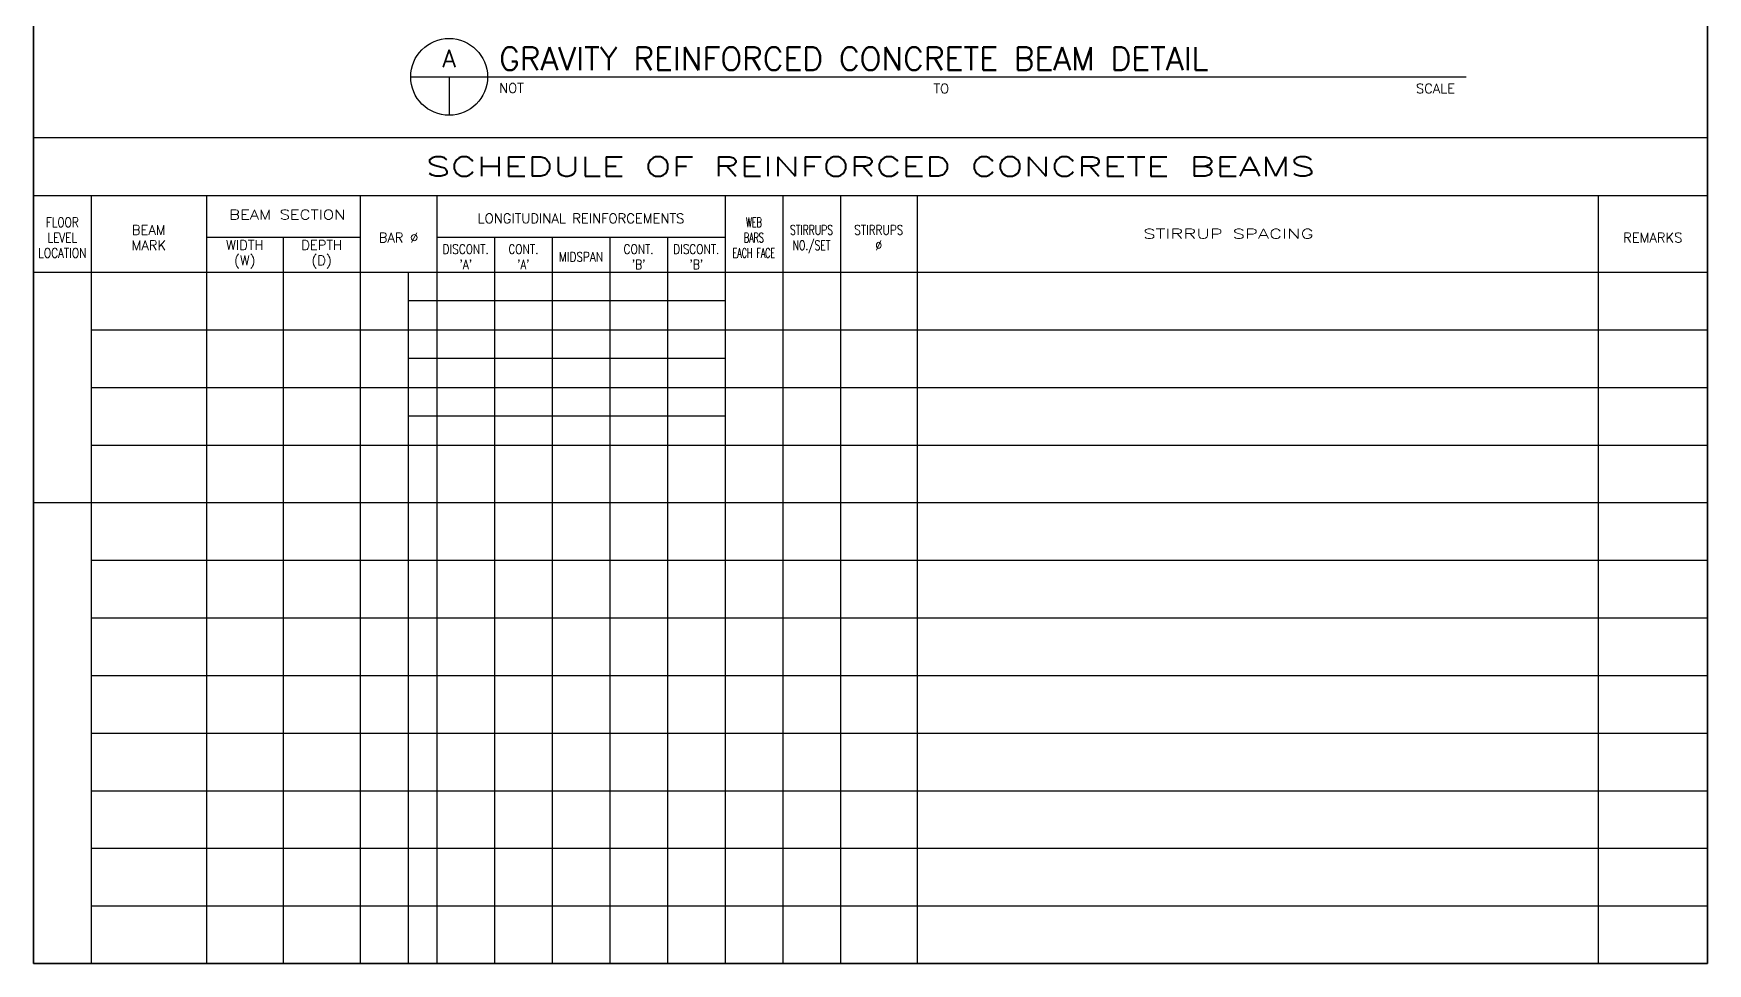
# Model space of a CAD drawing. Header units: millimetres. Extents: x 10066 to 53636, y 0 to 52860.
# Drawn here: x 10066 to 53636, y 0 to 24215 of the extents above; entities that cross this region are included whole.
import ezdxf
from ezdxf.enums import TextEntityAlignment as Align

# ---------------------------------------------------------------- set-up
doc = ezdxf.new("R2010")
doc.units = ezdxf.units.MM
doc.layers.get('DEFPOINTS').update_dxf_attribs({"color": 11})
for name, color, linetype in [('2Y', 2, 'Continuous'), ('5B', 5, 'Continuous'), ('6', 6, 'Continuous'), ('6M', 6, 'Continuous'), ('SHE', 8, 'Continuous'), ('TC', 4, 'Continuous'), ('title', 3, 'Continuous'), ('TM', 6, 'Continuous')]:
    doc.layers.add(name, color=color, linetype=linetype)
doc.styles.add('100cl', font='romans.shx', dxfattribs={"height": 500})
doc.styles.add('240CL', font='ROMANS.shx', dxfattribs={"height": 0.6})
doc.styles.add('ROMANS', font='romans.shx', dxfattribs={"width": 0.8})

msp = doc.modelspace()

# ---------------------------------------------------------------- linework, layer by layer
at = {"layer": '2Y'}
for p, q in [((14565.7, 20000), (14565.7, 0)), ((18565.7, 20000), (18565.7, 0)), ((20565.7, 20000), (20565.7, 0)), ((28065.7, 20000), (28065.7, 0)), ((29565.7, 20000), (29565.7, 0)), ((31065.7, 20000), (31065.7, 0)), ((33065.7, 20000), (33065.7, 0)), ((50785.7, 20000), (50785.7, 0)), ((18565.7, 18900), (14565.7, 18900)), ((16565.7, 18900), (16565.7, 0)), ((28065.7, 18900), (20565.7, 18900)), ((22065.7, 18900), (22065.7, 0)), ((23565.7, 18900), (23565.7, 0)), ((25065.7, 18900), (25065.7, 0)), ((26565.7, 18900), (26565.7, 0)), ((19815.7, 18000), (19815.7, 0))]:
    msp.add_line(p, q, dxfattribs=at)
at = {"layer": '5B'}
for p, q in [((11565.7, 16500), (53635.7, 16500)), ((11565.7, 15000), (53635.7, 15000)), ((11565.7, 13500), (53635.7, 13500)), ((10065.7, 12000), (53635.7, 12000)), ((11565.7, 10500), (53635.7, 10500)), ((11565.7, 9000), (53635.7, 9000)), ((11565.7, 7500), (33065.7, 7500)), ((33065.7, 7500), (53635.7, 7500)), ((11565.7, 6000), (33065.7, 6000)), ((33065.7, 6000), (53635.7, 6000)), ((11565.7, 4500), (33065.7, 4500)), ((33065.7, 4500), (53635.7, 4500)), ((11565.7, 3000), (53635.7, 3000)), ((11565.7, 1500), (53635.7, 1500))]:
    msp.add_line(p, q, dxfattribs=at)
at = {"layer": '6', "color": 1}
msp.add_line((53635.7, 52860), (53635.7, 0), dxfattribs=at)
msp.add_lwpolyline([(53635.7, 0), (10065.7, 0), (10065.7, 52860), (53635.7, 52860)], dxfattribs=at)
at = {"layer": '6M'}
for p, q in [((53635.7, 21500), (10065.7, 21500)), ((10065.7, 20000), (53635.7, 20000)), ((11565.7, 20000), (11565.7, 0)), ((10065.7, 18000), (53635.7, 18000)), ((53635.7, 0), (53635.7, 14460))]:
    msp.add_line(p, q, dxfattribs=at)
at = {"layer": 'DEFPOINTS'}
msp.add_lwpolyline([(10065.7, 0), (53635.7, 0), (53635.7, 52860), (10065.7, 52860)], close=True, dxfattribs=at)
at = {"layer": 'SHE', "color": 3}
for p, q in [((28065.7, 17250), (19815.7, 17250)), ((28065.7, 15750), (19815.7, 15750)), ((28065.7, 14250), (19815.7, 14250))]:
    msp.add_line(p, q, dxfattribs=at)
at = {"layer": 'title', "color": 2}
for p, q in [((19883.4, 23085.6), (47355.7, 23085.6)), ((20883.4, 23085.6), (20883.4, 22085.6)), ((20883.4, 23085.6), (40883.4, 23085.6))]:
    msp.add_line(p, q, dxfattribs=at)
msp.add_circle((20883.4, 23085.6), 1000.1, dxfattribs=at)

# ---------------------------------------------------------------- texts
at = {"layer": 'TC', "style": '100cl'}
for s, width, p in [(' BEAM SECTION', 1.25, (16565.7, 19500)), ('FLOOR', 0.8, (10815.7, 19300)), ('WEB', 0.6, (28815.7, 19300)), ('STIRRUPS', 0.7, (30315.7, 19100)), ('STIRRUPS', 0.8, (32065.7, 19100)), ('LEVEL', 0.8, (10815.7, 18900)), ('BARS', 0.6, (28815.7, 18900)), ('NO./SET', 0.7, (30315.7, 18700)), ('%%C', 0.8, (32065.7, 18700)), ('STIRRUP SPACING', 1.5, (41165.7, 19000)), ('LOCATION', 0.8, (10815.7, 18500)), ('DISCONT.', 0.8, (21315.7, 18600)), ("'A'", 0.8, (21315.7, 18200)), ('CONT.', 0.8, (22815.7, 18600)), ("'A'", 0.8, (22815.7, 18200)), ('MIDSPAN', 0.8, (24315.7, 18400)), ('CONT.', 0.8, (25815.7, 18600)), ("'B'", 0.8, (25815.7, 18200)), ('DISCONT.', 0.8, (27315.7, 18600)), ("'B'", 0.8, (27315.7, 18200)), ('EACH FACE', 0.6, (28815.7, 18500))]:
    msp.add_text(s, height=250, dxfattribs=dict(at, width=width)).set_placement(p, align=Align.MIDDLE_CENTER)
for s, p in [('BEAM', (13065.7, 19100)), ('LONGITUDINAL REINFORCEMENTS', (24315.7, 19400)), ('MARK', (13065.7, 18700)), ('WIDTH', (15565.7, 18705.8)), ('DEPTH', (17565.7, 18705.8)), ('BAR %%C', (19565.7, 18900)), ('REMARKS', (52210.7, 18900)), ('(W)', (15565.7, 18305.7)), ('(D)', (17565.7, 18305.7))]:
    msp.add_text(s, height=250, dxfattribs=at).set_placement(p, align=Align.MIDDLE_CENTER)
at = {"layer": 'title', "color": 6, "style": '240CL'}
msp.add_text('GRAVITY REINFORCED CONCRETE BEAM DETAIL', height=600, dxfattribs=at).set_placement((22183.4, 23260.2))
at = {"layer": 'title', "color": 2, "style": '100cl'}
for s, p in [('NOT', (22183.4, 22668.3)), ('TO', (33490.5, 22657.1))]:
    msp.add_text(s, height=250, dxfattribs=at).set_placement(p)
msp.add_text('SCALE', height=250, dxfattribs=at).set_placement((47065.5, 22657.1), align=Align.RIGHT)
at = {"layer": 'title', "color": 5, "style": 'ROMANS'}
msp.add_attdef('A', text='', height=450, dxfattribs=at).set_placement((20883.4, 23561.1), align=Align.MIDDLE)
at = {"layer": 'TM', "color": 6, "style": '240CL', "width": 1.5}
msp.add_text('SCHEDULE OF REINFORCED CONCRETE BEAMS', height=500, dxfattribs=at).set_placement((31850.7, 20750), align=Align.MIDDLE_CENTER)

doc.saveas('drawing.dxf')
